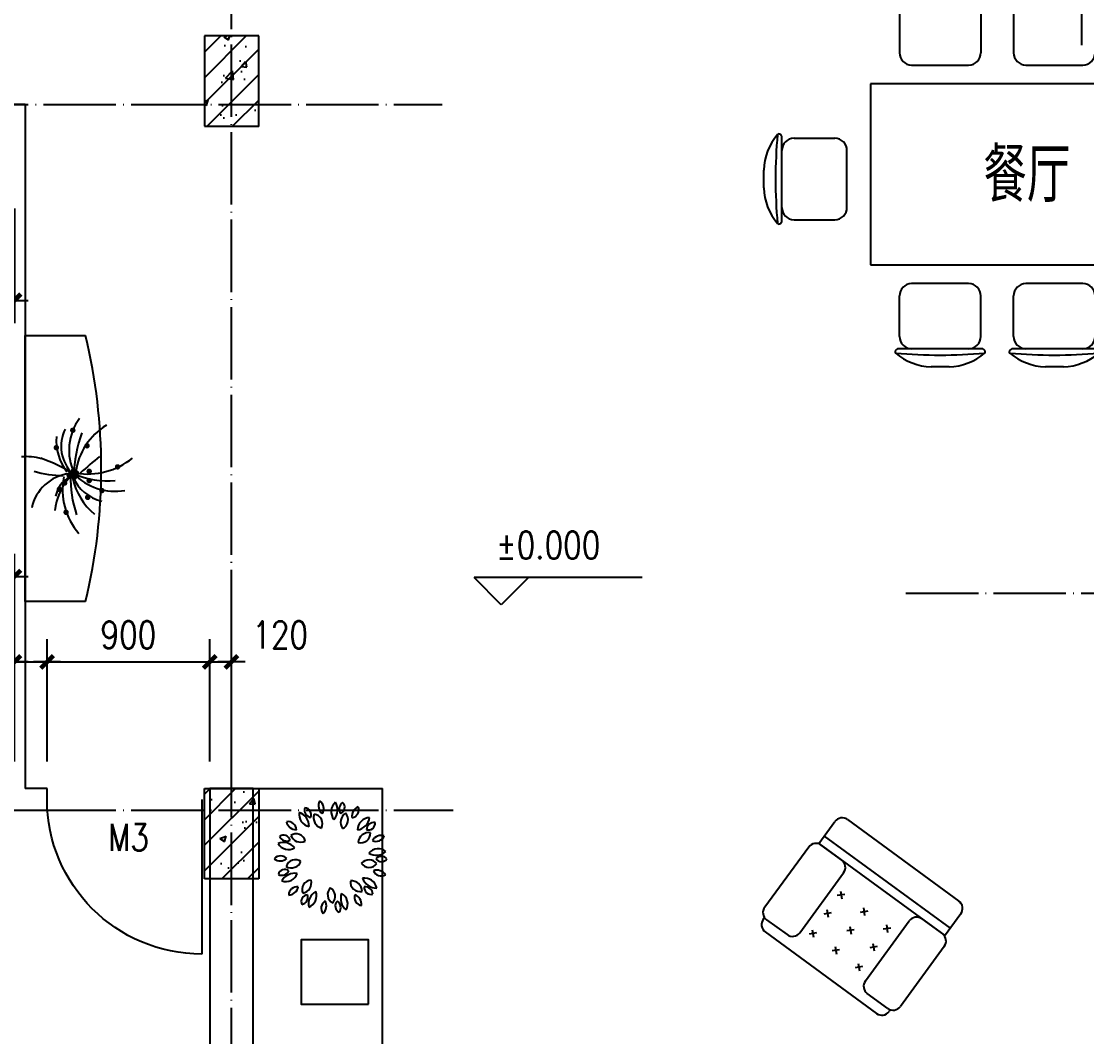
# Model space of a CAD drawing. Extents: x 12400 to 217743, y 90685 to 209848.
# Drawn here: x 58318 to 64207, y 109681 to 115293 of the extents above; entities that cross this region are included whole.
import ezdxf
from ezdxf.enums import TextEntityAlignment as Align

# ---------------------------------------------------------------- set-up
doc = ezdxf.new("R2010")
doc.units = 0
doc.header["$LTSCALE"] = 200
doc.linetypes.add('DOT', pattern=[0.25, 0, -0.25])
doc.linetypes.add('DOTE', pattern=[2.42, 2, -0.2, 0.02, -0.2])
doc.layers.get('0').update_dxf_attribs({"linetype": 'CONTINUOUS'})
doc.layers.get('DEFPOINTS').update_dxf_attribs({"linetype": 'CONTINUOUS'})
for name, color, linetype in [('COLUMN', 4, 'CONTINUOUS'), ('DOTE', 1, 'DOTE'), ('HATCH', 8, 'CONTINUOUS'), ('PUB_DIM', 3, 'CONTINUOUS'), ('PUB_TEXT', 7, 'CONTINUOUS'), ('WALL', 4, 'CONTINUOUS'), ('WINDOW', 2, 'CONTINUOUS'), ('家具', 8, 'CONTINUOUS')]:
    doc.layers.add(name, color=color, linetype=linetype)
doc.styles.add('_SIMPLEX', font='SIMPLEX.shx', dxfattribs={"width": 0.8, "bigfont": 'hztxt.shx'})
doc.styles.add('_萙PMK', font='txt', dxfattribs={"width": 0.8, "bigfont": 'HZTXT.SHX'})
doc.styles.add('DIM_FONT', font='SIMPLEX', dxfattribs={"width": 0.8})
doc.styles.add('SIMPLEX', font='SIMPLEX.SHX')
doc.dimstyles.new('DIMN50', dxfattribs={"dimscale": 0.5, "dimtxt": 300, "dimasz": 1, "dimexe": 250, "dimexo": 300, "dimgap": 150, "dimtad": 1, "dimdec": 0, "dimzin": 0, "dimdsep": 46, "dimtxsty": 'DIM_FONT', "dimblk": '_DIMX', "dimblk1": 'DOTSMALL', "dimblk2": 'DOTSMALL', "dimcen": 2.5, "dimclrt": 7, "dimadec": 0, "dimazin": 0, "dimtfac": 1, "dimtdec": 0, "dimtix": 1, "dimtmove": 2, "dimatfit": 3, "dimldrblk": '_DIMX', "dimfxl": 0, "dimtolj": 1, "dimtzin": 0, "dimarcsym": 0})
doc.dimstyles.new('MAO', dxfattribs={"dimscale": 0.5, "dimtxt": 400, "dimasz": 250, "dimexe": 250, "dimexo": 0, "dimgap": 150, "dimtad": 1, "dimdec": 0, "dimzin": 0, "dimdsep": 46, "dimtxsty": 'DIM_FONT', "dimblk": '_DIMX', "dimblk1": 'DOTSMALL', "dimblk2": 'DOTSMALL', "dimsah": 1, "dimcen": 2.5, "dimclrt": 7, "dimadec": 0, "dimazin": 0, "dimtfac": 1, "dimtdec": 0, "dimtix": 1, "dimtmove": 2, "dimatfit": 3, "dimldrblk": 'DOTSMALL', "dimfxl": 0, "dimtolj": 1, "dimtzin": 0, "dimarcsym": 0})
pattern_1 = [(45, (178298.46, -10426.53), (-70.71068, 70.71068), []), (50, (178298.46, -10426.53), (358.6301, -31.37607), [37.5, -412.5]), (355, (178298.46, -10426.53), (-69.3757, 376.0961), [30, -330]), (100.4514, (178328.34, -10429.15), (289.2547, 344.7198), [31.8701, -350.57106]), (46.1842, (178298.46, -10326.53), (533.6205, -82.7595), [56.25, -618.75]), (96.6356, (178342.9, -10333.43), (467.3314, 487.059), [47.8051, -525.8565]), (351.1842, (178298.46, -10326.53), (467.331, 487.0593), [45, -495]), (21, (178348.46, -10351.53), (298.45353, -201.30945), [37.5, -412.5]), (326, (178348.46, -10351.53), (121.6577, 362.575), [30, -330]), (71.4514, (178373.33, -10368.3), (420.1113, 161.26525), [31.8701, -350.57106]), (37.5, (178298.46, -10426.53), (6.07993, 166.44693), [0, -326, 0, -335, 0, -331.25]), (7.5, (178298.46, -10426.53), (131.53477, 197.20586), [0, -191, 0, -318.5, 0, -126.25]), (327.5, (178186.96, -10426.53), (266.91122, -11.27744), [0, -125, 0, -390, 0, -517.5]), (317.5, (178136.96, -10426.53), (291.5931, 50.0525), [0, -162.5, 0, -259, 0, -367.5])]

# ---------------------------------------------------------------- blocks, each defined once
blk = doc.blocks.new('M_C30XGI')
for p, q in [((-688.6, 1087.7), (-589.5, 1087.7)), ((-57.3, 1087.7), (41.9, 1087.7)), ((574.1, 1087.7), (673.2, 1087.7)), ((-869.1, 987.7), (-409.1, 987.7)), ((-237.7, 987.7), (222.3, 987.7)), ((393.7, 987.7), (853.7, 987.7)), ((-864.1, 920.2), (-864.1, 695.2)), ((-414.1, 920.2), (-414.1, 695.2)), ((-232.7, 920.2), (-232.7, 695.2)), ((217.3, 920.2), (217.3, 695.2)), ((398.7, 920.2), (398.7, 695.2)), ((848.7, 920.2), (848.7, 695.2)), ((-796.6, 627.7), (-481.6, 627.7)), ((-165.2, 627.7), (149.8, 627.7)), ((466.2, 627.7), (781.2, 627.7)), ((-1023.3, 523.6), (-1023.3, -476.4)), ((976.7, 523.6), (-1023.3, 523.6)), ((976.7, -476.4), (976.7, 523.6)), ((-1514, -232.2), (-1514, 227.8)), ((-1446.5, 222.8), (-1221.5, 222.8)), ((1399.9, 222.8), (1174.9, 222.8)), ((1467.4, 227.8), (1467.4, -232.2)), ((-1154, -159.7), (-1154, 155.3)), ((1107.4, 155.3), (1107.4, -159.7)), ((-1614, -51.8), (-1614, 47.3)), ((1567.4, 47.3), (1567.4, -51.8)), ((-1446.5, -227.2), (-1221.5, -227.2)), ((1399.9, -227.2), (1174.9, -227.2)), ((-1023.3, -476.4), (976.7, -476.4)), ((-481.6, -580.5), (-796.6, -580.5)), ((149.8, -580.5), (-165.2, -580.5)), ((781.2, -580.5), (466.2, -580.5)), ((-864.1, -873), (-864.1, -648)), ((-414.1, -873), (-414.1, -648)), ((-232.7, -873), (-232.7, -648)), ((217.3, -873), (217.3, -648)), ((398.7, -873), (398.7, -648)), ((848.7, -873), (848.7, -648)), ((-409.1, -940.5), (-869.1, -940.5)), ((222.3, -940.5), (-237.7, -940.5)), ((853.7, -940.5), (393.7, -940.5)), ((-589.5, -1040.5), (-688.6, -1040.5)), ((41.9, -1040.5), (-57.3, -1040.5)), ((673.2, -1040.5), (574.1, -1040.5))]:
    blk.add_line(p, q)
for centre, radius, start, end in [((-678.9, 772.3), 315.6, 91.76514, 130.72654), ((-599.2, 772.3), 315.6, 49.27346, 88.23486), ((-47.5, 772.3), 315.6, 91.76514, 130.72654), ((32.2, 772.3), 315.6, 49.27346, 88.23486), ((583.8, 772.3), 315.6, 91.76514, 130.72654), ((663.5, 772.3), 315.6, 49.27346, 88.23486), ((-878.3, 1003.9), 10, 130.72654, 202.66999), ((-639.1, -1690.1), 2712.7, 84.8023, 95.1977), ((-399.8, 1003.9), 10, 337.33001, 49.27346), ((-246.9, 1003.9), 10, 130.72654, 202.66999), ((-7.7, -1690.1), 2712.7, 84.8023, 95.1977), ((231.5, 1003.9), 10, 337.33001, 49.27346), ((384.4, 1003.9), 10, 130.72654, 202.66999), ((623.7, -1690.1), 2712.7, 84.8023, 95.1977), ((862.9, 1003.9), 10, 337.33001, 49.27346), ((-869.1, 1007.7), 20, 202.66999, 270), ((-796.6, 920.2), 67.5, 90, 180), ((-481.6, 920.2), 67.5, 0, 90), ((-409.1, 1007.7), 20, 270, 337.33001), ((-237.7, 1007.7), 20, 202.66999, 270), ((-165.2, 920.2), 67.5, 90, 180), ((149.8, 920.2), 67.5, 0, 90), ((222.3, 1007.7), 20, 270, 337.33001), ((393.7, 1007.7), 20, 202.66999, 270), ((466.2, 920.2), 67.5, 90, 180), ((781.2, 920.2), 67.5, 0, 90), ((853.7, 1007.7), 20, 270, 337.33001), ((-796.6, 695.2), 67.5, 180, 270), ((-481.6, 695.2), 67.5, 270, 0), ((-165.2, 695.2), 67.5, 180, 270), ((149.8, 695.2), 67.5, 270, 0), ((466.2, 695.2), 67.5, 180, 270), ((781.2, 695.2), 67.5, 270, 0), ((-1298.6, 37.6), 315.6, 139.27346, 178.23486), ((1163.8, -2.2), 2712.7, 174.8023, 185.1977), ((-1530.2, 237), 10, 67.33001, 139.27346), ((-1534, 227.8), 20, 0, 67.33001), ((1487.4, 227.8), 20, 112.66999, 180), ((1483.5, 237), 10, 40.72654, 112.66999), ((-1210.5, -2.2), 2712.7, 354.8023, 5.1977), ((1251.9, 37.6), 315.6, 1.76514, 40.72654), ((-1446.5, 155.3), 67.5, 90, 180), ((-1221.5, 155.3), 67.5, 0, 90), ((1174.9, 155.3), 67.5, 90, 180), ((1399.9, 155.3), 67.5, 0, 90), ((-1298.6, -42.1), 315.6, 181.76514, 220.72654), ((1251.9, -42.1), 315.6, 319.27346, 358.23486), ((-1446.5, -159.7), 67.5, 180, 270), ((-1221.5, -159.7), 67.5, 270, 0), ((1174.9, -159.7), 67.5, 180, 270), ((1399.9, -159.7), 67.5, 270, 0), ((-1534, -232.2), 20, 292.66999, 0), ((1487.4, -232.2), 20, 180, 247.33001), ((-1530.2, -241.5), 10, 220.72654, 292.66999), ((1483.5, -241.5), 10, 247.33001, 319.27346), ((-796.6, -648), 67.5, 90, 180), ((-481.6, -648), 67.5, 0, 90), ((-165.2, -648), 67.5, 90, 180), ((149.8, -648), 67.5, 0, 90), ((466.2, -648), 67.5, 90, 180), ((781.2, -648), 67.5, 0, 90), ((-796.6, -873), 67.5, 180, 270), ((-481.6, -873), 67.5, 270, 0), ((-165.2, -873), 67.5, 180, 270), ((149.8, -873), 67.5, 270, 0), ((466.2, -873), 67.5, 180, 270), ((781.2, -873), 67.5, 270, 0), ((-869.1, -960.5), 20, 90, 157.33001), ((-409.1, -960.5), 20, 22.66999, 90), ((-237.7, -960.5), 20, 90, 157.33001), ((222.3, -960.5), 20, 22.66999, 90), ((393.7, -960.5), 20, 90, 157.33001), ((853.7, -960.5), 20, 22.66999, 90), ((-878.3, -956.6), 10, 157.33001, 229.27346), ((-678.9, -725), 315.6, 229.27346, 268.23486), ((-639.1, 1737.4), 2712.7, 264.8023, 275.1977), ((-599.2, -725), 315.6, 271.76514, 310.72654), ((-399.8, -956.6), 10, 310.72654, 22.66999), ((-246.9, -956.6), 10, 157.33001, 229.27346), ((-7.7, 1737.4), 2712.7, 264.8023, 275.1977), ((-47.5, -725), 315.6, 229.27346, 268.23486), ((32.2, -725), 315.6, 271.76514, 310.72654), ((231.5, -956.6), 10, 310.72654, 22.66999), ((384.4, -956.6), 10, 157.33001, 229.27346), ((583.8, -725), 315.6, 229.27346, 268.23486), ((623.7, 1737.4), 2712.7, 264.8023, 275.1977), ((663.5, -725), 315.6, 271.76514, 310.72654), ((862.9, -956.6), 10, 310.72654, 22.66999)]:
    blk.add_arc(centre, radius, start, end)
at = {"width": 0.8, "flags": 9}
for tag in ['XSIZE', 'YSIZE']:
    blk.add_attdef(tag, (0, 0), '', height=0.5, dxfattribs=at)
blk = doc.blocks.new('M_C47JEV')
for p, q in [((381.2, 770), (-381.2, 770)), ((-431.2, 711.1), (-431.2, 720)), ((-414.7, 711.1), (-275, 711.1)), ((414.7, 711.1), (275, 711.1)), ((431.2, 711.1), (431.2, 720)), ((-464.7, 250), (-464.7, 661.1)), ((-225, 661.1), (-225, 250)), ((225, 661.1), (225, 250)), ((464.7, 250), (464.7, 661.1)), ((-136.2, 606.5), (-166.3, 636.6)), ((-166.3, 606.5), (-136.2, 636.6)), ((-8.7, 606.5), (21.4, 636.6)), ((21.4, 606.5), (-8.7, 636.6)), ((179, 606.5), (148.8, 636.6)), ((148.8, 606.5), (179, 636.6)), ((-136.2, 469.3), (-166.3, 499.5)), ((-166.3, 469.3), (-136.2, 499.5)), ((21.4, 469.3), (-8.7, 499.5)), ((-8.7, 469.3), (21.4, 499.5)), ((179, 469.3), (148.8, 499.5)), ((148.8, 469.3), (179, 499.5)), ((-136.2, 342.3), (-166.3, 372.5)), ((-166.3, 342.3), (-136.2, 372.5)), ((21.4, 342.3), (-8.7, 372.5)), ((-8.7, 342.3), (21.4, 372.5)), ((179, 342.3), (148.8, 372.5)), ((148.8, 342.3), (179, 372.5)), ((-431.2, 50), (-431.2, 202.8)), ((431.2, 200), (-431.2, 200)), ((-275, 200), (-414.7, 200)), ((275, 200), (414.7, 200)), ((431.2, 200), (431.2, 50)), ((431.2, 150), (-431.2, 150)), ((381.2, 0), (-381.2, 0))]:
    blk.add_line(p, q)
for centre, start, end in [((-381.2, 720), 90, 180), ((381.2, 720), 360, 90), ((-414.7, 661.1), 90, 180), ((-275, 661.1), 0, 90), ((275, 661.1), 90, 180), ((414.7, 661.1), 0, 90), ((-414.7, 250), 180, 270), ((-275, 250), 270, 0), ((275, 250), 180, 270), ((414.7, 250), 270, 0), ((-381.2, 50), 180, 270), ((381.2, 50), 270, 0)]:
    blk.add_arc(centre, 50, start, end)
at = {"style": 'DIM_FONT', "width": 0.8, "flags": 9}
for tag in ['YSIZE', 'XSIZE']:
    blk.add_attdef(tag, (0, 0), '', height=0.5, dxfattribs=at)
blk = doc.blocks.new('M_F22')
for centre, radius, start, end in [((-63, 1991), 399, 151.7015, 229.7406), ((-591, 1891), 339, 322.8639, 58.5782), ((523, 1764), 486, 130.709, 219.1064), ((-284, 1836), 573, 318.6571, 31.1583), ((662, 1865), 307, 123.4613, 215.4329), ((307, 1931), 266, 293.3115, 45.5828), ((-745, 1661), 486, 170.709, 259.1064), ((-1409, 1198), 573, 358.6571, 71.1583), ((-704, 1829), 307, 163.4613, 255.4329), ((-1018, 1651), 266, 333.3115, 85.5828), ((819, 1335), 417, 120.5035, 215.3285), ((331, 1439), 376, 293.2488, 42.5832), ((1257, 1578), 399, 111.7015, 189.7406), ((788, 1841), 339, 282.8639, 18.5782), ((-1680, 1042), 339, 2.8639, 98.5782), ((-1340, 1458), 399, 191.7015, 269.7406), ((-242, 1523), 417, 160.5035, 255.3285), ((-684, 1289), 376, 333.2488, 82.5832), ((1560, 1027), 486, 90.709, 179.1064), ((988, 1601), 573, 278.6571, 351.1583), ((1732, 1016), 307, 83.4613, 175.4329), ((1502, 1294), 266, 253.3115, 5.5828), ((-1853, 584), 266, 13.3115, 125.5828), ((-1364, 522), 376, 13.2488, 122.5832), ((1511, 508), 417, 80.5035, 175.3285), ((1204, 902), 376, 253.2488, 2.5832), ((-1861, -14), 573, 38.6571, 111.1583), ((-1651, 768), 486, 210.709, 299.1064), ((-1727, 923), 307, 203.4613, 295.4329), ((-1177, 985), 417, 200.5035, 295.3285), ((2003, 413), 399, 71.7015, 149.7406), ((1813, 916), 339, 242.8639, 338.5782), ((-1969, -307), 339, 42.8639, 138.5782), ((1881, -204), 486, 50.709, 139.1064), ((1812, 603), 573, 238.6571, 311.1583), ((-1976, 230), 399, 231.7015, 309.7406), ((-1393, -503), 376, 53.2488, 162.5832), ((-1547, -28), 417, 240.5035, 335.3285), ((1510, -570), 417, 40.5035, 135.3285), ((1528, -71), 376, 213.2488, 322.5832), ((2005, -323), 307, 43.4613, 135.4329), ((2009, 38), 266, 213.3115, 325.5828), ((-1807, -769), 266, 53.3115, 165.5828), ((-1928, -429), 307, 243.4613, 335.4329), ((-1429, -1233), 573, 78.6571, 151.1583), ((-1770, -498), 486, 250.709, 339.1064), ((1825, -959), 399, 31.7015, 109.7406), ((2003, -452), 339, 202.8639, 298.5782), ((-1323, -1527), 339, 82.8639, 178.5782), ((-1674, -1120), 399, 271.7015, 349.7406), ((-756, -1306), 376, 93.2488, 202.5832), ((-1179, -1041), 417, 280.5035, 15.3285), ((249, -1512), 376, 133.2488, 242.5832), ((-246, -1581), 417, 320.5035, 55.3285), ((1151, -1025), 376, 173.2488, 282.5832), ((816, -1395), 417, 0.5035, 95.3285), ((1335, -1353), 486, 10.709, 99.1064), ((1801, -691), 573, 198.6571, 271.1583), ((1589, -1250), 266, 173.3115, 285.5828), ((1354, -1524), 307, 3.4613, 95.4329), ((-902, -1777), 266, 93.3115, 205.5828), ((-1213, -1593), 307, 283.4613, 15.4329), ((-314, -1889), 573, 118.6571, 191.1583), ((-1048, -1545), 486, 290.709, 19.1064), ((962, -1675), 573, 158.6571, 231.1583), ((179, -1883), 486, 330.709, 59.1064), ((1270, -1621), 339, 162.8639, 258.5782), ((808, -1896), 399, 351.7015, 69.7406), ((-44, -2046), 339, 122.8639, 218.5782), ((-574, -1959), 399, 311.7015, 29.7406), ((439, -1967), 266, 133.3115, 245.5828), ((83, -2026), 307, 323.4613, 55.4329)]:
    blk.add_arc(centre, radius, start, end)
at = {"width": 0.8, "flags": 9}
for tag in ['XSIZE', 'YSIZE']:
    blk.add_attdef(tag, (0, 0), '', height=0.5, dxfattribs=at)
blk = doc.blocks.new('M_F19')
at = {"const_width": 30}
for points in [[(-192, 156, 1), (-162, 156, 1)], [(-123, 99, 1), (-93, 99, 1)], [(269, 190, 1), (299, 190, 1)], [(-446, 82, 1), (-416, 82, 1)], [(-61, -8, 1), (-31, -8, 1)], [(-34, 49, 1), (-4, 49, 1)], [(-20, 16, 1), (10, 16, 1)], [(14, 0, 1), (44, 0, 1)], [(461, 8, 1), (491, 8, 1)], [(-13, -33, 1), (17, -33, 1)], [(-281, -157, 1), (-251, -157, 1)], [(-96, -173, 1), (-66, -173, 1)], [(7, -173, 1), (37, -173, 1)], [(289, -149, 1), (319, -149, 1)], [(-206, -314, 1), (-176, -314, 1)], [(56, -487, 1), (86, -487, 1)]]:
    blk.add_lwpolyline(points, format="xyb", close=True, dxfattribs=at)
for centre, radius, start, end in [((-364, 515), 548, 342.9456, 6.4814), ((-483, -9), 482, 6.9904, 78.0284), ((1199, 96), 1225, 163.8561, 179.1105), ((-1741, 1044), 2026, 328.9873, 340.361), ((-185, -611), 732, 78.5516, 130.9815), ((-480, -437), 647, 48.7581, 83.8624), ((-315, -111), 315, 28.8901, 78.4579), ((298, -285), 422, 62.9909, 135.9102), ((366, -391), 582, 85.8741, 126.9558), ((-55, -1223), 1256, 88.3286, 108.729), ((104, -701), 728, 103.0452, 139.7766), ((155, -426), 476, 114.0956, 166.2953), ((257, -536), 586, 53.3231, 115.7633), ((450, -463), 649, 134.4861, 189.3762), ((779, -372), 864, 155.0888, 185.9637), ((-87, -1604), 1605, 70.5249, 87.8244), ((805, -149), 813, 171.2496, 218.2333), ((-3288, -3108), 4475, 39.0488, 42.6799), ((-83, -736), 718, 31.315, 82.1378)]:
    blk.add_arc(centre, radius, start, end)
at = {"width": 0.8, "flags": 9}
for tag in ['XSIZE', 'YSIZE']:
    blk.add_attdef(tag, (0, 0), '', height=0.5, dxfattribs=at)
blk = doc.blocks.new('_DBLK')
blk.add_line((-0.45, 0), (-0.45, -0.95))
blk.add_arc((-0.45, 0), 0.95, 270, 0)
at = {"style": 'SIMPLEX', "flags": 9}
blk.add_attdef('A', text='', height=1, dxfattribs=at).set_placement((0, 1.5), align=Align.MIDDLE)
blk = doc.blocks.new('_DIMX')
blk.add_line((-150, 0), (150, 0))
at = {"const_width": 50}
blk.add_lwpolyline([(-70, -70), (70, 70)], dxfattribs=at)
blk = doc.blocks.new('*D1725')
at = {"layer": 'DEFPOINTS', "color": 0}
for p in [(57080.3, 114409.2), (58280.3, 114409.2), (57080.3, 113750.6)]:
    blk.add_point(p, dxfattribs=at)
at = {"layer": 'PUB_DIM', "color": 0, "lineweight": -2}
for p, q in [((57080.3, 114259.2), (57080.3, 113625.6)), ((58280.3, 114259.2), (58280.3, 113625.6)), ((58279.8, 113750.6), (57080.8, 113750.6))]:
    blk.add_line(p, q, dxfattribs=at)
at = {"layer": 'PUB_DIM', "color": 0, "lineweight": -2, "xscale": 0.5, "yscale": 0.5, "zscale": 0.5, "rotation": 180}
blk.add_blockref('_DIMX', (57080.3, 113750.6), dxfattribs=at)
at = {"layer": 'PUB_DIM', "color": 0, "lineweight": -2, "xscale": 0.5, "yscale": 0.5, "zscale": 0.5}
blk.add_blockref('_DIMX', (58280.3, 113750.6), dxfattribs=at)
at = {"layer": 'PUB_DIM', "color": 7, "insert": (57680.3, 113900.6), "char_height": 150, "attachment_point": 5, "style": 'DIM_FONT'}
blk.add_mtext('\\A1;1200', dxfattribs=at)
blk = doc.blocks.new('_DOTSMALL')
at = {"color": 0, "linetype": 'ByBlock', "const_width": 0.5}
blk.add_lwpolyline([(-0.0625, 0, 1), (0.0625, 0, 1)], format="xyb", close=True, dxfattribs=at)
blk = doc.blocks.new('*D1728')
at = {"layer": 'DEFPOINTS', "color": 0}
for p in [(58280.3, 112224.4), (57280.7, 111679.2), (58280.3, 111277.8)]:
    blk.add_point(p, dxfattribs=at)
at = {"layer": 'PUB_DIM', "color": 0, "lineweight": -2}
for p, q in [((57280.7, 111829.2), (57280.7, 112349.4)), ((58280.3, 111427.8), (58280.3, 112349.4)), ((57281.2, 112224.4), (58279.8, 112224.4))]:
    blk.add_line(p, q, dxfattribs=at)
at = {"layer": 'PUB_DIM', "color": 0, "lineweight": -2, "xscale": 0.5, "yscale": 0.5, "zscale": 0.5, "rotation": 180}
blk.add_blockref('_DIMX', (57280.7, 112224.4), dxfattribs=at)
at = {"layer": 'PUB_DIM', "color": 0, "lineweight": -2, "xscale": 0.5, "yscale": 0.5, "zscale": 0.5}
blk.add_blockref('_DIMX', (58280.3, 112224.4), dxfattribs=at)
at = {"layer": 'PUB_DIM', "color": 7, "insert": (57780.5, 112374.4), "char_height": 150, "attachment_point": 5, "style": 'DIM_FONT'}
blk.add_mtext('\\A1;1000', dxfattribs=at)
blk = doc.blocks.new('*D1732')
at = {"layer": 'DEFPOINTS', "color": 0}
for p in [(58460.2, 111752.4), (58280.2, 111052.8), (58460.2, 111052.8)]:
    blk.add_point(p, dxfattribs=at)
at = {"layer": 'PUB_DIM', "color": 0, "lineweight": -2}
for p, q in [((58280.2, 111202.8), (58280.2, 111877.4)), ((58460.2, 111202.8), (58460.2, 111877.4)), ((58280.7, 111752.4), (58459.7, 111752.4))]:
    blk.add_line(p, q, dxfattribs=at)
at = {"layer": 'PUB_DIM', "color": 0, "lineweight": -2, "xscale": 0.5, "yscale": 0.5, "zscale": 0.5, "rotation": 180}
blk.add_blockref('_DIMX', (58280.2, 111752.4), dxfattribs=at)
at = {"layer": 'PUB_DIM', "color": 0, "lineweight": -2, "xscale": 0.5, "yscale": 0.5, "zscale": 0.5}
blk.add_blockref('_DIMX', (58460.2, 111752.4), dxfattribs=at)
at = {"layer": 'PUB_DIM', "color": 7, "insert": (58011.4, 111902.4), "char_height": 150, "attachment_point": 5, "style": 'DIM_FONT'}
blk.add_mtext('\\A1;180', dxfattribs=at)
blk = doc.blocks.new('*D1733')
at = {"layer": 'DEFPOINTS', "color": 0}
for p in [(59360.2, 111752.4), (58460.2, 111052.8), (59360.2, 111052.8)]:
    blk.add_point(p, dxfattribs=at)
at = {"layer": 'PUB_DIM', "color": 0, "lineweight": -2}
for p, q in [((58460.2, 111202.8), (58460.2, 111877.4)), ((59360.2, 111202.8), (59360.2, 111877.4)), ((58460.7, 111752.4), (59359.7, 111752.4))]:
    blk.add_line(p, q, dxfattribs=at)
at = {"layer": 'PUB_DIM', "color": 0, "lineweight": -2, "xscale": 0.5, "yscale": 0.5, "zscale": 0.5, "rotation": 180}
blk.add_blockref('_DIMX', (58460.2, 111752.4), dxfattribs=at)
at = {"layer": 'PUB_DIM', "color": 0, "lineweight": -2, "xscale": 0.5, "yscale": 0.5, "zscale": 0.5}
blk.add_blockref('_DIMX', (59360.2, 111752.4), dxfattribs=at)
at = {"layer": 'PUB_DIM', "color": 7, "insert": (58910.2, 111902.4), "char_height": 150, "attachment_point": 5, "style": 'DIM_FONT'}
blk.add_mtext('\\A1;900', dxfattribs=at)
blk = doc.blocks.new('*D1734')
at = {"layer": 'DEFPOINTS', "color": 0}
for p in [(59480.2, 111752.4), (59360.2, 111052.8), (59480.2, 111052.8)]:
    blk.add_point(p, dxfattribs=at)
at = {"layer": 'PUB_DIM', "color": 0, "lineweight": -2}
for p, q in [((59360.2, 111202.8), (59360.2, 111877.4)), ((59480.2, 111202.8), (59480.2, 111877.4)), ((59359.7, 111752.4), (59359.2, 111752.4)), ((59360.2, 111752.4), (59480.2, 111752.4)), ((59480.7, 111752.4), (59481.2, 111752.4))]:
    blk.add_line(p, q, dxfattribs=at)
at = {"layer": 'PUB_DIM', "color": 0, "lineweight": -2, "xscale": 0.5, "yscale": 0.5, "zscale": 0.5}
blk.add_blockref('_DIMX', (59360.2, 111752.4), dxfattribs=at)
at = {"layer": 'PUB_DIM', "color": 0, "lineweight": -2, "xscale": 0.5, "yscale": 0.5, "zscale": 0.5, "rotation": 180}
blk.add_blockref('_DIMX', (59480.2, 111752.4), dxfattribs=at)
at = {"layer": 'PUB_DIM', "color": 7, "insert": (59749.1, 111902.4), "char_height": 150, "attachment_point": 5, "style": 'DIM_FONT'}
blk.add_mtext('\\A1;120', dxfattribs=at)

msp = doc.modelspace()

# ---------------------------------------------------------------- hatches: boundary and pattern name
at = {"layer": 'HATCH'}
h = msp.add_hatch(dxfattribs=at)
h.set_pattern_fill('AN31C', color=256, scale=500, style=0)
h.set_pattern_definition(pattern_1)
h.paths.add_polyline_path([(59630.262, 115212.808), (59330.262, 115212.808), (59330.262, 114712.808), (59630.262, 114712.808)])
h = msp.add_hatch(dxfattribs=at)
h.set_pattern_fill('AN31C', color=256, scale=500, style=0)
h.set_pattern_definition(pattern_1)
h.paths.add_polyline_path([(59330.262, 110552.808), (59330.262, 111052.808), (59630.262, 111052.808), (59630.262, 110552.808)])

# ---------------------------------------------------------------- linework, layer by layer
at = {"layer": 'COLUMN'}
for p, q in [((59630.262, 115212.808), (59330.262, 115212.808)), ((59330.262, 115212.808), (59330.262, 114712.808)), ((59630.262, 114712.808), (59630.262, 115212.808)), ((59330.262, 114712.808), (59630.262, 114712.808)), ((59330.262, 111052.808), (59630.262, 111052.808)), ((59330.262, 110552.808), (59330.262, 111052.808)), ((59630.262, 111052.808), (59630.262, 110552.808)), ((59630.262, 110552.808), (59330.262, 110552.808))]:
    msp.add_line(p, q, dxfattribs=at)
at = {"layer": 'DOTE'}
for p, q in [((59480.262, 103632.808), (59480.262, 126332.808)), ((64180.262, 115160.334), (64180.262, 126332.808)), ((52148.907, 114832.808), (60644.047, 114832.808)), ((63207.884, 112132.808), (67380.262, 112132.808)), ((52148.907, 110932.808), (60704.915, 110932.808))]:
    msp.add_line(p, q, dxfattribs=at)
at = {"layer": 'PUB_DIM'}
for p, q in [((60971.317, 112068.082), (60821.317, 112218.082)), ((61749.889, 112218.082), (60821.317, 112218.082)), ((61121.317, 112218.082), (60971.317, 112068.082))]:
    msp.add_line(p, q, dxfattribs=at)
at = {"layer": 'WALL'}
for p, q in [((58340.262, 114832.808), (58160.262, 114832.808)), ((58340.262, 114832.808), (58340.262, 111052.808)), ((58460.262, 111052.808), (58340.262, 111052.808)), ((58460.262, 110932.808), (58460.262, 111052.808)), ((59600.262, 111052.808), (59360.262, 111052.808)), ((59360.262, 111052.808), (59360.262, 105802.514)), ((59600.262, 106252.808), (59600.262, 111052.808)), ((55600.262, 110932.808), (58460.262, 110932.808))]:
    msp.add_line(p, q, dxfattribs=at)
at = {"layer": '家具'}
for p in [(59600.262, 111052.808), (60314.539, 106252.808)]:
    msp.add_line(p, (60314.539, 111052.808), dxfattribs=at)
msp.add_lwpolyline([(58673.815, 112086.23), (58340.262, 112086.23), (58340.262, 113556.23), (58673.815, 113556.23)], dxfattribs=at)
msp.add_lwpolyline([(60236.469, 109860.541), (60236.469, 110215.541), (59864.469, 110215.541), (59864.469, 109860.541)], close=True, dxfattribs=at)
msp.add_arc((55592.452, 112821.23), 3167.81, 346.5838857, 13.4161143, dxfattribs=at)

# ---------------------------------------------------------------- block references
at = {"layer": 'WINDOW'}
ref = msp.add_blockref('_DBLK', (58910.262, 110992.808), dxfattribs=dict(at, xscale=900, yscale=-900, zscale=900, rotation=180))
ref.add_attrib('A', 'M3', dxfattribs={"layer": '0', "height": 150, "style": '_SIMPLEX', "width": 0.8, "flags": 8}).set_placement((58910.262, 110782.808), align=Align.MIDDLE)
at = {"layer": '家具', "linetype": 'DOT', "ltscale": 0.3}
msp.add_blockref('M_C30XGI', (64035.795, 114423.778), dxfattribs=at)
at = {"layer": '家具'}
for name, p, xscale, yscale, zscale, rotation in [('M_F19', (58606.78, 112794.863), 0.5, 0.5, 0.5, 90), ('M_F22', (60027.315, 110677.987), 0.14, 0.14, 0.14, 0.3999999999999751)]:
    msp.add_blockref(name, p, dxfattribs=dict(at, xscale=xscale, yscale=yscale, zscale=zscale, rotation=rotation))
at = {"layer": '家具', "rotation": 143.758583049706}
msp.add_blockref('M_C47JEV', (63192.767, 110655.855), dxfattribs=at)

# ---------------------------------------------------------------- texts
at = {"layer": 'PUB_DIM', "style": 'DIM_FONT', "width": 0.8}
msp.add_text('%%p0.000', height=150, dxfattribs=at).set_placement((61518.889, 112323.082), align=Align.RIGHT)
at = {"layer": 'PUB_TEXT', "style": '_萙PMK', "width": 0.8}
msp.add_text('餐厅', height=300, dxfattribs=at).set_placement((63636.031, 114293.615))

# ---------------------------------------------------------------- dimensions: what is measured, and where the dimension line sits
at = {"layer": 'PUB_DIM'}
for base, p1, p2, picture, middle in [((57080.262, 113750.586), (58280.262, 114409.229), (57080.262, 114409.229), '*D1725', (57680.262, 113900.586)), ((58280.262, 112224.444), (57280.695, 111679.151), (58280.262, 111277.808), '*D1728', (57780.479, 112374.444))]:
    dim = msp.add_linear_dim(base=base, p1=p1, p2=p2, dimstyle='DIMN50', dxfattribs=at)
    dim.commit()
    dim.dimension.update_dxf_attribs({"geometry": picture, "text_midpoint": middle})
for base, p1, p2, picture, middle in [((58460.249, 111752.382), (58280.249, 111052.808), (58460.249, 111052.808), '*D1732', (58011.392, 111902.382)), ((59480.249, 111752.382), (59360.249, 111052.808), (59480.249, 111052.808), '*D1734', (59749.106, 111902.382))]:
    dim = msp.add_linear_dim(base=base, p1=p1, p2=p2, angle=0, dimstyle='DIMN50', dxfattribs=at)
    dim.commit()
    dim.dimension.update_dxf_attribs({"geometry": picture, "text_midpoint": middle, "dimtype": 161})
dim = msp.add_aligned_dim(p1=(58460.249, 111052.808), p2=(59360.249, 111052.808), distance=699.574, dimstyle='DIMN50', dxfattribs=at)
dim.commit()
dim.dimension.update_dxf_attribs({"geometry": '*D1733', "text_midpoint": (58910.249, 111902.382)})

# ---------------------------------------------------------------- leaders
at = {"layer": 'PUB_TEXT', "annotation_type": 0, "has_hookline": 1, "hookline_direction": 0, "text_width": 2066.667}
msp.add_leader([(57101.922, 115178.088), (57054.757, 115507.913), (57179.757, 115507.913)], dimstyle='MAO', dxfattribs=at)

doc.saveas('drawing.dxf')
